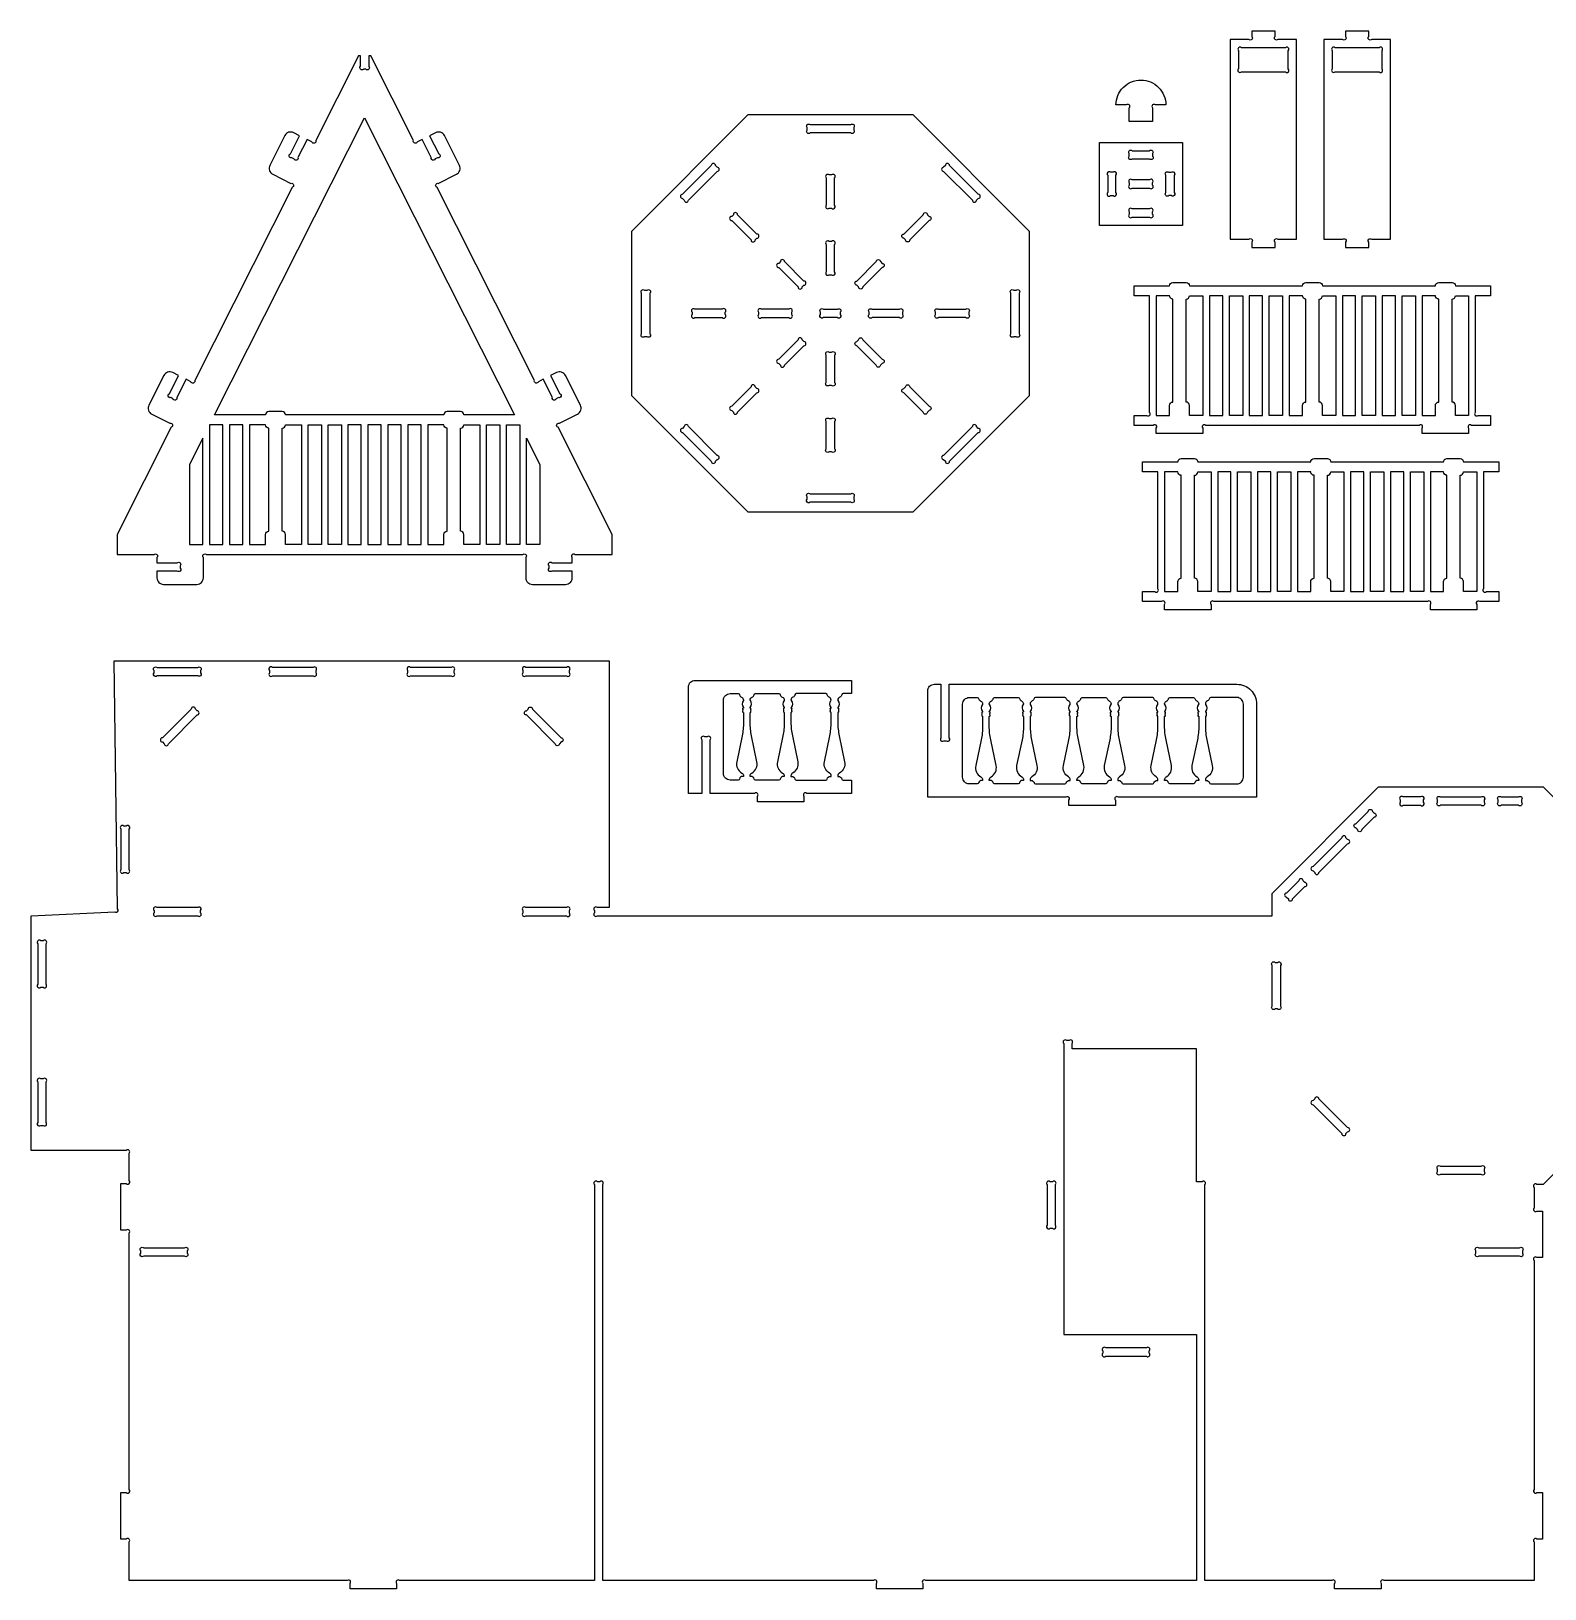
# Model space of a CAD drawing. Extents: x -4074 to 4228, y -3406 to 3854.
# Drawn here: x -4033 to -1847, y 80 to 2329 of the extents above; entities that cross this region are included whole.
import ezdxf

# ---------------------------------------------------------------- set-up
doc = ezdxf.new("R2010")
doc.units = 0
doc.header["$MEASUREMENT"] = 0
doc.layers.get('0').update_dxf_attribs({"linetype": 'CONTINUOUS'})

msp = doc.modelspace()

# ---------------------------------------------------------------- linework, layer by layer
for points in [[(-2270.2, 2329.3), (-2270.2, 2321.5, -1), (-2274.4, 2317.3), (-2301.4, 2317.3), (-2301.4, 2028.8), (-2274.4, 2028.8, -1), (-2270.2, 2024.5), (-2270.2, 2016.8), (-2236.6, 2016.8), (-2236.6, 2024.5, -1), (-2232.3, 2028.8), (-2205.4, 2028.8), (-2205.4, 2317.3), (-2232.3, 2317.3, -1), (-2236.6, 2321.5), (-2236.6, 2329.3)], [(-2134.8, 2329.3), (-2134.8, 2321.5, -1), (-2139, 2317.3), (-2166, 2317.3), (-2166, 2028.8), (-2139, 2028.8, -1), (-2134.8, 2024.5), (-2134.8, 2016.8), (-2101.2, 2016.8), (-2101.2, 2024.5, -1), (-2096.9, 2028.8), (-2070, 2028.8), (-2070, 2317.3), (-2096.9, 2317.3, -1), (-2101.2, 2321.5), (-2101.2, 2329.3)], [(-2258.2, 2305.3), (-2285.1, 2305.3, 1), (-2289.4, 2301.1), (-2289.4, 2274.8, 1), (-2285.1, 2270.5), (-2258.2, 2270.5), (-2248.6, 2270.5), (-2221.6, 2270.5, 1), (-2217.4, 2274.8), (-2217.4, 2301.1, 1), (-2221.6, 2305.3), (-2248.6, 2305.3)], [(-2122.8, 2305.3), (-2149.7, 2305.3, 1), (-2154, 2301.1), (-2154, 2274.8, 1), (-2149.7, 2270.5), (-2122.8, 2270.5), (-2113.2, 2270.5), (-2086.2, 2270.5, 1), (-2082, 2274.8), (-2082, 2301.1, 1), (-2086.2, 2305.3), (-2113.2, 2305.3)], [(-3261.3, 1530.3, 0.414214), (-3251.7, 1539.9), (-3251.7, 1549.5), (-3281, 1549.5, -1), (-3285.3, 1553.7), (-3285.3, 1557.2, -1), (-3281, 1561.5), (-3251.7, 1561.5), (-3251.7, 1569.2, -1), (-3247.4, 1573.5), (-3194.1, 1573.5), (-3194.1, 1602.5), (-3272.3, 1757.3, -1), (-3270.4, 1763), (-3244.2, 1776.3, 0.414214), (-3239.9, 1789.2), (-3261.6, 1832, 0.414214), (-3274.5, 1836.3), (-3283, 1831.9), (-3269.8, 1805.7, -1), (-3271.7, 1800), (-3274.8, 1798.4, -1), (-3280.5, 1800.3), (-3293.7, 1826.5), (-3300.7, 1823, -1), (-3306.4, 1824.9), (-3447.1, 2103.7, -1), (-3445.2, 2109.4), (-3419, 2122.6, 0.414214), (-3414.8, 2135.5), (-3436.4, 2178.4, 0.414214), (-3449.3, 2182.6), (-3457.9, 2178.3), (-3444.6, 2152.1, -1), (-3446.5, 2146.4), (-3449.7, 2144.8, -1), (-3455.4, 2146.7), (-3468.6, 2172.9), (-3475.5, 2169.4, -1), (-3481.2, 2171.3), (-3542.9, 2293.5), (-3545.7, 2293.5), (-3545.7, 2278.5, -1), (-3549.9, 2274.3), (-3553.4, 2274.3, -1), (-3557.7, 2278.5), (-3557.7, 2293.5), (-3560.5, 2293.5), (-3622.2, 2171.3, -1), (-3627.9, 2169.4), (-3634.8, 2172.9), (-3648, 2146.7, -1), (-3653.7, 2144.8), (-3656.9, 2146.4, -1), (-3658.7, 2152.1), (-3645.5, 2178.3), (-3654.1, 2182.6, 0.414214), (-3667, 2178.4), (-3688.6, 2135.5, 0.414214), (-3684.4, 2122.6), (-3658.1, 2109.4, -1), (-3656.3, 2103.7), (-3797, 1824.9, -1), (-3802.7, 1823), (-3809.6, 1826.5), (-3822.9, 1800.3, -1), (-3828.6, 1798.4), (-3831.7, 1800, -1), (-3833.6, 1805.7), (-3820.3, 1831.9), (-3828.9, 1836.3, 0.414214), (-3841.8, 1832), (-3863.4, 1789.2, 0.414214), (-3859.2, 1776.3), (-3833, 1763, -1), (-3831.1, 1757.3), (-3909.3, 1602.5), (-3909.3, 1573.5), (-3855.9, 1573.5, -1), (-3851.7, 1569.2), (-3851.7, 1561.5), (-3822.3, 1561.5, -1), (-3818.1, 1557.2), (-3818.1, 1553.7, -1), (-3822.3, 1549.5), (-3851.7, 1549.5), (-3851.7, 1539.9, 0.414214), (-3842.1, 1530.3), (-3794.1, 1530.3, 0.414214), (-3784.5, 1539.9), (-3784.5, 1569.2, -1), (-3780.2, 1573.5), (-3323.1, 1573.5, -1), (-3318.9, 1569.2), (-3318.9, 1539.9, 0.414214), (-3309.3, 1530.3)], [(-2394.3, 2222.7), (-2409.3, 2222.7, 1), (-2413.5, 2218.5), (-2413.5, 2198.7), (-2447.1, 2198.7), (-2447.1, 2218.5, 1), (-2451.4, 2222.7), (-2466.3, 2222.7, -0.414214), (-2430.3, 2258.7, -0.414214)], [(-3408.5, 1775.1, 0.414214), (-3413.3, 1779.9), (-3432.5, 1779.9, 0.414214), (-3437.3, 1775.1), (-3666.1, 1775.1, 0.414214), (-3670.9, 1779.9), (-3690.1, 1779.9, 0.414214), (-3694.9, 1775.1), (-3768.4, 1775.1), (-3551.7, 2204.3), (-3335, 1775.1)], [(-2908.2, 2194.3), (-2849.5, 2194.3, -1), (-2845.2, 2190), (-2845.2, 2186.5, -1), (-2849.5, 2182.3), (-2908.2, 2182.3, -1), (-2912.4, 2186.5), (-2912.4, 2190, -1)], [(-3050.9, 2135.2), (-3092.4, 2093.7, 1), (-3092.4, 2087.7), (-3089.9, 2085.2, 1), (-3083.9, 2085.2), (-3042.4, 2126.7, 1), (-3042.4, 2132.7), (-3044.8, 2135.2, 1)], [(-2712.8, 2135.2), (-2715.3, 2132.7, 1), (-2715.3, 2126.7), (-2673.8, 2085.2, 1), (-2667.8, 2085.2), (-2665.3, 2087.7, 1), (-2665.3, 2093.7), (-2706.8, 2135.2, 1)], [(-2442.9, 2156.6), (-2417.8, 2156.6, -1), (-2413.5, 2152.4), (-2413.5, 2148.9, -1), (-2417.8, 2144.6), (-2442.9, 2144.6, -1), (-2447.1, 2148.9), (-2447.1, 2152.4, -1)], [(-2884.8, 2117.3), (-2884.8, 2077.8, 1), (-2880.6, 2073.6), (-2877.1, 2073.6, 1), (-2872.8, 2077.8), (-2872.8, 2117.3, 1), (-2877.1, 2121.6), (-2880.6, 2121.6, 1)], [(-2470.6, 2125.4), (-2474.1, 2125.4, 1), (-2478.3, 2121.2), (-2478.3, 2096.1, 1), (-2474.1, 2091.8), (-2470.6, 2091.8, 1), (-2466.3, 2096.1), (-2466.3, 2121.2, 1)], [(-2417.8, 2114.6), (-2442.9, 2114.6, 1), (-2447.1, 2110.4), (-2447.1, 2106.9, 1), (-2442.9, 2102.6), (-2417.8, 2102.6, 1), (-2413.5, 2106.9), (-2413.5, 2110.4, 1)], [(-2382.3, 2121.2), (-2382.3, 2096.1, -1), (-2386.6, 2091.8), (-2390.1, 2091.8, -1), (-2394.3, 2096.1), (-2394.3, 2121.2, -1), (-2390.1, 2125.4), (-2386.6, 2125.4, -1)], [(-2442.9, 2060.6), (-2417.8, 2060.6, 1), (-2413.5, 2064.9), (-2413.5, 2068.4, 1), (-2417.8, 2072.6), (-2442.9, 2072.6, 1), (-2447.1, 2068.4), (-2447.1, 2064.9, 1)], [(-3019, 2064.2), (-3021.4, 2061.8, 1), (-3021.4, 2055.8), (-2993.5, 2027.8, 1), (-2987.5, 2027.8), (-2985, 2030.3, 1), (-2985, 2036.3), (-3012.9, 2064.2, 1)], [(-2738.7, 2064.2), (-2736.3, 2061.8, -1), (-2736.3, 2055.8), (-2764.2, 2027.8, -1), (-2770.2, 2027.8), (-2772.7, 2030.3, -1), (-2772.7, 2036.3), (-2744.7, 2064.2, -1)], [(-2884.8, 2021.3), (-2884.8, 1981.8, 1), (-2880.6, 1977.6), (-2877.1, 1977.6, 1), (-2872.8, 1981.8), (-2872.8, 2021.3, 1), (-2877.1, 2025.6), (-2880.6, 2025.6, 1)], [(-2917.1, 1968.4), (-2945.1, 1996.4, 1), (-2951.1, 1996.4), (-2953.5, 1993.9, 1), (-2953.5, 1987.9), (-2925.6, 1959.9, 1), (-2919.6, 1959.9), (-2917.1, 1962.4, 1)], [(-2806.6, 1996.4), (-2804.1, 1993.9, -1), (-2804.1, 1987.9), (-2832.1, 1959.9, -1), (-2838.1, 1959.9), (-2840.5, 1962.4, -1), (-2840.5, 1968.4), (-2812.6, 1996.4, -1)], [(-2028.4, 1760), (-2336.7, 1760, 1), (-2340.9, 1755.8), (-2340.9, 1748), (-2408.1, 1748), (-2408.1, 1755.8, 1), (-2412.4, 1760), (-2439.9, 1760), (-2439.9, 1774.4), (-2422, 1774.4, 1), (-2417.7, 1778.7), (-2417.7, 1947.2), (-2439.9, 1947.2), (-2439.9, 1961.6), (-2388.9, 1961.6, -0.414214), (-2384.1, 1966.4), (-2364.9, 1966.4, -0.414214), (-2360.1, 1961.6), (-2196.9, 1961.6, -0.414214), (-2192.1, 1966.4), (-2172.9, 1966.4, -0.414214), (-2168.1, 1961.6), (-2004.9, 1961.6, -0.414214), (-2000.1, 1966.4), (-1980.9, 1966.4, -0.414214), (-1976.1, 1961.6), (-1925.2, 1961.6), (-1925.2, 1947.2), (-1947.3, 1947.2), (-1947.3, 1778.7, 1), (-1943.1, 1774.4), (-1925.2, 1774.4), (-1925.2, 1760), (-1952.7, 1760, 1), (-1956.9, 1755.8), (-1956.9, 1748), (-2024.1, 1748), (-2024.1, 1755.8, 1)], [(-3147.2, 1955.2), (-3143.7, 1955.2, -1), (-3139.5, 1951), (-3139.5, 1892.3, -1), (-3143.7, 1888), (-3147.2, 1888, -1), (-3151.5, 1892.3), (-3151.5, 1951, -1)], [(-2606.2, 1951), (-2606.2, 1892.3, -1), (-2610.5, 1888), (-2614, 1888, -1), (-2618.2, 1892.3), (-2618.2, 1951, -1), (-2614, 1955.2), (-2610.5, 1955.2, -1)], [(-2384.1, 1793.6), (-2384.1, 1942.4, -0.414214), (-2388.9, 1947.2), (-2408.1, 1947.2), (-2408.1, 1774.4), (-2388.9, 1774.4), (-2388.9, 1788.8, -0.414214)], [(-2364.9, 1793.6), (-2364.9, 1942.4, 0.414214), (-2360.1, 1947.2), (-2340.9, 1947.2), (-2340.9, 1774.4), (-2360.1, 1774.4), (-2360.1, 1788.8, 0.414214)], [(-2196.9, 1774.4), (-2196.9, 1788.8, -0.414214), (-2192.1, 1793.6), (-2192.1, 1942.4, -0.414214), (-2196.9, 1947.2), (-2216.1, 1947.2), (-2216.1, 1774.4)], [(-2168.1, 1774.4), (-2168.1, 1788.8, 0.414214), (-2172.9, 1793.6), (-2172.9, 1942.4, 0.414214), (-2168.1, 1947.2), (-2148.9, 1947.2), (-2148.9, 1774.4)], [(-2000.1, 1793.6), (-2000.1, 1942.4, -0.414214), (-2004.9, 1947.2), (-2024.1, 1947.2), (-2024.1, 1774.4), (-2004.9, 1774.4), (-2004.9, 1788.8, -0.414214)], [(-1976.1, 1774.4), (-1976.1, 1788.8, 0.414214), (-1980.9, 1793.6), (-1980.9, 1942.4, 0.414214), (-1976.1, 1947.2), (-1956.9, 1947.2), (-1956.9, 1774.4)], [(-3078.7, 1923.4), (-3078.7, 1919.9, 1), (-3074.5, 1915.6), (-3035, 1915.6, 1), (-3030.7, 1919.9), (-3030.7, 1923.4, 1), (-3035, 1927.6), (-3074.5, 1927.6, 1)], [(-2982.7, 1923.4), (-2982.7, 1919.9, 1), (-2978.5, 1915.6), (-2939, 1915.6, 1), (-2934.7, 1919.9), (-2934.7, 1923.4, 1), (-2939, 1927.6), (-2978.5, 1927.6, 1)], [(-2864.6, 1923.4), (-2864.6, 1919.9, -1), (-2868.8, 1915.6), (-2888.8, 1915.6, -1), (-2893.1, 1919.9), (-2893.1, 1923.4, -1), (-2888.8, 1927.6), (-2868.8, 1927.6, -1)], [(-2818.7, 1927.6), (-2779.2, 1927.6, -1), (-2774.9, 1923.4), (-2774.9, 1919.9, -1), (-2779.2, 1915.6), (-2818.7, 1915.6, -1), (-2822.9, 1919.9), (-2822.9, 1923.4, -1)], [(-2722.7, 1927.6), (-2683.2, 1927.6, -1), (-2678.9, 1923.4), (-2678.9, 1919.9, -1), (-2683.2, 1915.6), (-2722.7, 1915.6, -1), (-2726.9, 1919.9), (-2726.9, 1923.4, -1)], [(-2925.6, 1883.4), (-2953.5, 1855.4, 1), (-2953.5, 1849.4), (-2951.1, 1846.9, 1), (-2945.1, 1846.9), (-2917.1, 1874.9, 1), (-2917.1, 1880.9), (-2919.6, 1883.4, 1)], [(-2832.1, 1883.4), (-2804.1, 1855.4, -1), (-2804.1, 1849.4), (-2806.6, 1846.9, -1), (-2812.6, 1846.9), (-2840.5, 1874.9, -1), (-2840.5, 1880.9), (-2838.1, 1883.4, -1)], [(-2872.8, 1861.5), (-2872.8, 1822, -1), (-2877.1, 1817.7), (-2880.6, 1817.7, -1), (-2884.8, 1822), (-2884.8, 1861.5, -1), (-2880.6, 1865.7), (-2877.1, 1865.7, -1)], [(-2993.5, 1815.5), (-3021.4, 1787.5, 1), (-3021.4, 1781.5), (-3019, 1779.1, 1), (-3012.9, 1779.1), (-2985, 1807, 1), (-2985, 1813), (-2987.5, 1815.5, 1)], [(-2764.2, 1815.5), (-2736.3, 1787.5, -1), (-2736.3, 1781.5), (-2738.7, 1779.1, -1), (-2744.7, 1779.1), (-2772.7, 1807, -1), (-2772.7, 1813), (-2770.2, 1815.5, -1)], [(-3718.1, 1587.9), (-3694.9, 1587.9), (-3694.9, 1602.3, -0.414214), (-3690.1, 1607.1), (-3690.1, 1755.9, -0.414214), (-3694.9, 1760.7), (-3718.1, 1760.7)], [(-3642.9, 1587.9), (-3666.1, 1587.9), (-3666.1, 1602.3, 0.414214), (-3670.9, 1607.1), (-3670.9, 1755.9, 0.414214), (-3666.1, 1760.7), (-3642.9, 1760.7)], [(-3460.5, 1587.9), (-3437.3, 1587.9), (-3437.3, 1602.3, -0.414214), (-3432.5, 1607.1), (-3432.5, 1755.9, -0.414214), (-3437.3, 1760.7), (-3460.5, 1760.7)], [(-3385.2, 1587.9), (-3408.5, 1587.9), (-3408.5, 1602.3, 0.414214), (-3413.3, 1607.1), (-3413.3, 1755.9, 0.414214), (-3408.5, 1760.7), (-3385.2, 1760.7)], [(-3092.4, 1749.6), (-3050.9, 1708.1, 1), (-3044.8, 1708.1), (-3042.4, 1710.6, 1), (-3042.4, 1716.6), (-3083.9, 1758.1, 1), (-3089.9, 1758.1), (-3092.4, 1755.6, 1)], [(-2872.8, 1765.5), (-2872.8, 1726, -1), (-2877.1, 1721.7), (-2880.6, 1721.7, -1), (-2884.8, 1726), (-2884.8, 1765.5, -1), (-2880.6, 1769.7), (-2877.1, 1769.7, -1)], [(-2673.8, 1758.1), (-2715.3, 1716.6, 1), (-2715.3, 1710.6), (-2712.8, 1708.1, 1), (-2706.8, 1708.1), (-2665.3, 1749.6, 1), (-2665.3, 1755.6), (-2667.8, 1758.1, 1)], [(-2016.5, 1505.5), (-2324.8, 1505.5, 1), (-2329, 1501.2), (-2329, 1493.5), (-2396.2, 1493.5), (-2396.2, 1501.2, 1), (-2400.5, 1505.5), (-2428, 1505.5), (-2428, 1519.9), (-2410.1, 1519.9, 1), (-2405.8, 1524.1), (-2405.8, 1692.7), (-2428, 1692.7), (-2428, 1707.1), (-2377, 1707.1, -0.414214), (-2372.2, 1711.9), (-2353, 1711.9, -0.414214), (-2348.2, 1707.1), (-2185, 1707.1, -0.414214), (-2180.2, 1711.9), (-2161, 1711.9, -0.414214), (-2156.2, 1707.1), (-1993, 1707.1, -0.414214), (-1988.2, 1711.9), (-1969, 1711.9, -0.414214), (-1964.2, 1707.1), (-1913.3, 1707.1), (-1913.3, 1692.7), (-1935.4, 1692.7), (-1935.4, 1524.1, 1), (-1931.2, 1519.9), (-1913.3, 1519.9), (-1913.3, 1505.5), (-1940.8, 1505.5, 1), (-1945, 1501.2), (-1945, 1493.5), (-2012.2, 1493.5), (-2012.2, 1501.2, 1)], [(-2372.2, 1539.1), (-2372.2, 1687.9, -0.414214), (-2377, 1692.7), (-2396.2, 1692.7), (-2396.2, 1519.9), (-2377, 1519.9), (-2377, 1534.3, -0.414214)], [(-2353, 1539.1), (-2353, 1687.9, 0.414214), (-2348.2, 1692.7), (-2329, 1692.7), (-2329, 1519.9), (-2348.2, 1519.9), (-2348.2, 1534.3, 0.414214)], [(-2185, 1519.9), (-2185, 1534.3, -0.414214), (-2180.2, 1539.1), (-2180.2, 1687.9, -0.414214), (-2185, 1692.7), (-2204.2, 1692.7), (-2204.2, 1519.9)], [(-2156.2, 1519.9), (-2156.2, 1534.3, 0.414214), (-2161, 1539.1), (-2161, 1687.9, 0.414214), (-2156.2, 1692.7), (-2137, 1692.7), (-2137, 1519.9)], [(-1988.2, 1539.1), (-1988.2, 1687.9, -0.414214), (-1993, 1692.7), (-2012.2, 1692.7), (-2012.2, 1519.9), (-1993, 1519.9), (-1993, 1534.3, -0.414214)], [(-1964.2, 1519.9), (-1964.2, 1534.3, 0.414214), (-1969, 1539.1), (-1969, 1687.9, 0.414214), (-1964.2, 1692.7), (-1945, 1692.7), (-1945, 1519.9)], [(-2912.4, 1653.3), (-2912.4, 1656.8, -1), (-2908.2, 1661), (-2849.5, 1661, -1), (-2845.2, 1656.8), (-2845.2, 1653.3, -1), (-2849.5, 1649), (-2908.2, 1649, -1)], [(-3792.8, 1398.3), (-3851.5, 1398.3, -1), (-3855.8, 1402.5), (-3855.8, 1406, -1), (-3851.5, 1410.3), (-3792.8, 1410.3, -1), (-3788.6, 1406), (-3788.6, 1402.5, -1)], [(-3684.9, 1398.3), (-3626.2, 1398.3, 1), (-3621.9, 1402.5), (-3621.9, 1406, 1), (-3626.2, 1410.3), (-3684.9, 1410.3, 1), (-3689.1, 1406), (-3689.1, 1402.5, 1)], [(-3485.4, 1398.3), (-3426.7, 1398.3, 1), (-3422.4, 1402.5), (-3422.4, 1406, 1), (-3426.7, 1410.3), (-3485.4, 1410.3, 1), (-3489.6, 1406), (-3489.6, 1402.5, 1)], [(-3318.7, 1398.3), (-3260, 1398.3, 1), (-3255.8, 1402.5), (-3255.8, 1406, 1), (-3260, 1410.3), (-3318.7, 1410.3, 1), (-3323, 1406), (-3323, 1402.5, 1)], [(-2848.6, 1228.5), (-2912.8, 1228.5, 1), (-2917, 1224.2), (-2917, 1216.5), (-2984.2, 1216.5), (-2984.2, 1224.2, 1), (-2988.5, 1228.5), (-3052.6, 1228.5), (-3052.6, 1305.8, 1), (-3056.9, 1310.1), (-3060.4, 1310.1, 1), (-3064.6, 1305.8), (-3064.6, 1228.5), (-3083.8, 1228.5), (-3083.8, 1382.1, -0.414214), (-3074.2, 1391.7), (-3064.6, 1391.7), (-3052.6, 1391.7), (-2848.6, 1391.7), (-2848.6, 1372.5), (-2860.5, 1372.5, 0.352171), (-2862.4, 1370.9, -0.244569), (-2865.2, 1367.5, 0.294683), (-2868.2, 1363.3, 0.187098), (-2867.9, 1362.6, -0.375636), (-2868, 1352.4, 0.584261), (-2867.7, 1351.6, -0.594353), (-2867.2, 1349.9, 0.39765), (-2867.2, 1349.2, -0.39765), (-2867.2, 1347.8, 0.39765), (-2867.2, 1347.1, -0.600564), (-2867.8, 1345.4, 0.366837), (-2868.2, 1344.9), (-2868.2, 1331.1, 0.051698), (-2866.1, 1311.4), (-2858.3, 1274.1, -0.328849), (-2865.7, 1257.9, 0.272519), (-2868.2, 1253.7), (-2868.2, 1252.9), (-2867.1, 1252.9, -0.352171), (-2862.4, 1249.2, 0.352171), (-2860.5, 1247.7), (-2848.6, 1247.7)], [(-3006.9, 1257.9, -0.272519), (-3004.4, 1253.7), (-3004.4, 1252.9), (-3005.5, 1252.9, 0.352171), (-3010.2, 1249.2, -0.352171), (-3012, 1247.7), (-3023.8, 1247.7, -0.414214), (-3033.4, 1257.3), (-3033.4, 1362.9, -0.414214), (-3023.8, 1372.5), (-3012, 1372.5, -0.352171), (-3010.2, 1370.9, 0.244569), (-3007.3, 1367.5, -0.294683), (-3004.4, 1363.3, -0.187098), (-3004.6, 1362.6, 0.375636), (-3004.5, 1352.4, -0.584261), (-3004.8, 1351.6, 0.594353), (-3005.4, 1349.9, -0.39765), (-3005.4, 1349.2, 0.39765), (-3005.4, 1347.8, -0.39765), (-3005.4, 1347.1, 0.600564), (-3004.8, 1345.4, -0.366837), (-3004.4, 1344.9), (-3004.4, 1331.1, -0.051698), (-3006.4, 1311.4), (-3014.2, 1274.1, 0.328849)], [(-2970.1, 1372.5), (-2953.1, 1372.5, -0.352171), (-2951.2, 1370.9, 0.244569), (-2948.4, 1367.5, -0.294683), (-2945.4, 1363.3, -0.187098), (-2945.7, 1362.6, 0.375636), (-2945.6, 1352.4, -0.584261), (-2945.8, 1351.6, 0.594353), (-2946.4, 1349.9, -0.39765), (-2946.4, 1349.2, 0.39765), (-2946.4, 1347.8, -0.39765), (-2946.4, 1347.1, 0.600564), (-2945.8, 1345.4, -0.366837), (-2945.4, 1344.9), (-2945.4, 1331.1, -0.051698), (-2947.5, 1311.4), (-2955.3, 1274.1, 0.328849), (-2947.9, 1257.9, -0.272519), (-2945.4, 1253.7), (-2945.4, 1252.9), (-2946.5, 1252.9, 0.352171), (-2951.2, 1249.2, -0.352171), (-2953.1, 1247.7), (-2970.1, 1247.7), (-2987.1, 1247.7, -0.352171), (-2989, 1249.2, 0.352171), (-2993.7, 1252.9), (-2994.8, 1252.9), (-2994.8, 1253.7, -0.272519), (-2992.3, 1257.9, 0.328849), (-2984.9, 1274.1), (-2992.7, 1311.4, -0.051698), (-2994.8, 1331.1), (-2994.8, 1344.9, -0.366837), (-2994.4, 1345.4, 0.600564), (-2993.8, 1347.1, -0.39765), (-2993.8, 1347.8, 0.39765), (-2993.8, 1349.2, -0.39765), (-2993.8, 1349.9, 0.594353), (-2994.4, 1351.6, -0.584261), (-2994.6, 1352.4, 0.375636), (-2994.5, 1362.6, -0.187098), (-2994.8, 1363.3, -0.294683), (-2991.8, 1367.5, 0.244569), (-2989, 1370.9, -0.352171), (-2987.1, 1372.5)], [(-2906.8, 1247.7), (-2885.4, 1247.7, 0.352171), (-2883.6, 1249.2, -0.352171), (-2878.9, 1252.9), (-2877.8, 1252.9), (-2877.8, 1253.7, 0.272519), (-2880.2, 1257.9, -0.328849), (-2887.6, 1274.1), (-2879.8, 1311.4, 0.051698), (-2877.8, 1331.1), (-2877.8, 1344.9, 0.366837), (-2878.2, 1345.4, -0.600564), (-2878.8, 1347.1, 0.39765), (-2878.8, 1347.8, -0.39765), (-2878.8, 1349.2, 0.39765), (-2878.8, 1349.9, -0.594353), (-2878.2, 1351.6, 0.584261), (-2877.9, 1352.4, -0.375636), (-2878, 1362.6, 0.187098), (-2877.8, 1363.3, 0.294683), (-2880.7, 1367.5, -0.244569), (-2883.6, 1370.9, 0.352171), (-2885.4, 1372.5), (-2906.8, 1372.5), (-2928.2, 1372.5, 0.352171), (-2930, 1370.9, -0.244569), (-2932.9, 1367.5, 0.294683), (-2935.8, 1363.3, 0.187098), (-2935.6, 1362.6, -0.375636), (-2935.7, 1352.4, 0.584261), (-2935.4, 1351.6, -0.594353), (-2934.8, 1349.9, 0.39765), (-2934.8, 1349.2, -0.39765), (-2934.8, 1347.8, 0.39765), (-2934.8, 1347.1, -0.600564), (-2935.4, 1345.4, 0.366837), (-2935.8, 1344.9), (-2935.8, 1331.1, 0.051698), (-2933.8, 1311.4), (-2926, 1274.1, -0.328849), (-2933.4, 1257.9, 0.272519), (-2935.8, 1253.7), (-2935.8, 1252.9), (-2934.7, 1252.9, -0.352171), (-2930, 1249.2, 0.352171), (-2928.2, 1247.7)], [(-2728.7, 1386.1), (-2719.1, 1386.1), (-2719.1, 1308.7, 1), (-2714.9, 1304.5), (-2711.4, 1304.5, 1), (-2707.1, 1308.7), (-2707.1, 1386.1), (-2291.9, 1386.1, -0.414214), (-2263.1, 1357.3), (-2263.1, 1222.9), (-2462.9, 1222.9, 1), (-2467.1, 1218.6), (-2467.1, 1210.9), (-2534.3, 1210.9), (-2534.3, 1218.6, 1), (-2538.6, 1222.9), (-2738.3, 1222.9), (-2738.3, 1376.5, -0.414214)], [(-3802.2, 1350.2), (-3843.7, 1308.7, 1), (-3843.7, 1302.7), (-3841.2, 1300.2, 1), (-3835.2, 1300.2), (-3793.7, 1341.7, 1), (-3793.7, 1347.7), (-3796.2, 1350.2, 1)], [(-3309.4, 1350.2), (-3267.9, 1308.7, -1), (-3267.9, 1302.7), (-3270.3, 1300.2, -1), (-3276.3, 1300.2), (-3317.9, 1341.7, -1), (-3317.9, 1347.7), (-3315.4, 1350.2, -1)], [(-2661.4, 1252.3, -0.272519), (-2658.9, 1248.1), (-2658.9, 1247.3), (-2660, 1247.3, 0.352171), (-2664.7, 1243.6, -0.352171), (-2666.6, 1242.1), (-2678.3, 1242.1, -0.414214), (-2687.9, 1251.7), (-2687.9, 1357.3, -0.414214), (-2678.3, 1366.9), (-2666.6, 1366.9, -0.352171), (-2664.7, 1365.4, 0.244569), (-2661.9, 1362, -0.294683), (-2658.9, 1357.7, -0.187098), (-2659.1, 1357, 0.375636), (-2659.1, 1346.8, -0.584261), (-2659.3, 1346, 0.594353), (-2659.9, 1344.3, -0.39765), (-2659.9, 1343.6, 0.39765), (-2659.9, 1342.2, -0.39765), (-2659.9, 1341.5, 0.600564), (-2659.3, 1339.8, -0.366837), (-2658.9, 1339.3), (-2658.9, 1325.6, -0.051698), (-2660.9, 1305.9), (-2668.8, 1268.5, 0.328849)], [(-2624.6, 1366.9), (-2607.6, 1366.9, -0.352171), (-2605.7, 1365.4, 0.244569), (-2602.9, 1362, -0.294683), (-2599.9, 1357.7, -0.187098), (-2600.2, 1357, 0.375636), (-2600.1, 1346.8, -0.584261), (-2600.4, 1346, 0.594353), (-2600.9, 1344.3, -0.39765), (-2600.9, 1343.6, 0.39765), (-2600.9, 1342.2, -0.39765), (-2600.9, 1341.5, 0.600564), (-2600.3, 1339.8, -0.366837), (-2599.9, 1339.3), (-2599.9, 1325.6, -0.051698), (-2602, 1305.9), (-2609.8, 1268.5, 0.328849), (-2602.4, 1252.3, -0.272519), (-2599.9, 1248.1), (-2599.9, 1247.3), (-2601.1, 1247.3, 0.352171), (-2605.7, 1243.6, -0.352171), (-2607.6, 1242.1), (-2624.6, 1242.1), (-2641.6, 1242.1, -0.352171), (-2643.5, 1243.6, 0.352171), (-2648.2, 1247.3), (-2649.3, 1247.3), (-2649.3, 1248.1, -0.272519), (-2646.8, 1252.3, 0.328849), (-2639.4, 1268.5), (-2647.3, 1305.9, -0.051698), (-2649.3, 1325.6), (-2649.3, 1339.3, -0.366837), (-2648.9, 1339.8, 0.600564), (-2648.3, 1341.5, -0.39765), (-2648.3, 1342.2, 0.39765), (-2648.3, 1343.6, -0.39765), (-2648.3, 1344.3, 0.594353), (-2648.9, 1346, -0.584261), (-2649.2, 1346.8, 0.375636), (-2649.1, 1357, -0.187098), (-2649.3, 1357.7, -0.294683), (-2646.3, 1362, 0.244569), (-2643.5, 1365.4, -0.352171), (-2641.6, 1366.9)], [(-2561.3, 1242.1), (-2540, 1242.1, 0.352171), (-2538.1, 1243.6, -0.352171), (-2533.4, 1247.3), (-2532.3, 1247.3), (-2532.3, 1248.1, 0.272519), (-2534.8, 1252.3, -0.328849), (-2542.2, 1268.5), (-2534.3, 1305.9, 0.051698), (-2532.3, 1325.6), (-2532.3, 1339.3, 0.366837), (-2532.7, 1339.8, -0.600564), (-2533.3, 1341.5, 0.39765), (-2533.3, 1342.2, -0.39765), (-2533.3, 1343.6, 0.39765), (-2533.3, 1344.3, -0.594353), (-2532.7, 1346, 0.584261), (-2532.4, 1346.8, -0.375636), (-2532.5, 1357, 0.187098), (-2532.3, 1357.7, 0.294683), (-2535.2, 1362, -0.244569), (-2538.1, 1365.4, 0.352171), (-2540, 1366.9), (-2561.3, 1366.9), (-2582.7, 1366.9, 0.352171), (-2584.6, 1365.4, -0.244569), (-2587.4, 1362, 0.294683), (-2590.3, 1357.7, 0.187098), (-2590.1, 1357, -0.375636), (-2590.2, 1346.8, 0.584261), (-2589.9, 1346, -0.594353), (-2589.4, 1344.3, 0.39765), (-2589.4, 1343.6, -0.39765), (-2589.4, 1342.2, 0.39765), (-2589.4, 1341.5, -0.600564), (-2589.9, 1339.8, 0.366837), (-2590.3, 1339.3), (-2590.3, 1325.6, 0.051698), (-2588.3, 1305.9), (-2580.5, 1268.5, -0.328849), (-2587.9, 1252.3, 0.272519), (-2590.3, 1248.1), (-2590.3, 1247.3), (-2589.2, 1247.3, -0.352171), (-2584.6, 1243.6, 0.352171), (-2582.7, 1242.1)], [(-2498, 1366.9), (-2481, 1366.9, -0.352171), (-2479.1, 1365.4, 0.244569), (-2476.3, 1362, -0.294683), (-2473.3, 1357.7, -0.187098), (-2473.6, 1357, 0.375636), (-2473.5, 1346.8, -0.584261), (-2473.7, 1346, 0.594353), (-2474.3, 1344.3, -0.39765), (-2474.3, 1343.6, 0.39765), (-2474.3, 1342.2, -0.39765), (-2474.3, 1341.5, 0.600564), (-2473.7, 1339.8, -0.366837), (-2473.3, 1339.3), (-2473.3, 1325.6, -0.051698), (-2475.4, 1305.9), (-2483.2, 1268.5, 0.328849), (-2475.8, 1252.3, -0.272519), (-2473.3, 1248.1), (-2473.3, 1247.3), (-2474.4, 1247.3, 0.352171), (-2479.1, 1243.6, -0.352171), (-2481, 1242.1), (-2498, 1242.1), (-2515, 1242.1, -0.352171), (-2516.9, 1243.6, 0.352171), (-2521.6, 1247.3), (-2522.7, 1247.3), (-2522.7, 1248.1, -0.272519), (-2520.2, 1252.3, 0.328849), (-2512.8, 1268.5), (-2520.6, 1305.9, -0.051698), (-2522.7, 1325.6), (-2522.7, 1339.3, -0.366837), (-2522.3, 1339.8, 0.600564), (-2521.7, 1341.5, -0.39765), (-2521.7, 1342.2, 0.39765), (-2521.7, 1343.6, -0.39765), (-2521.7, 1344.3, 0.594353), (-2522.3, 1346, -0.584261), (-2522.5, 1346.8, 0.375636), (-2522.4, 1357, -0.187098), (-2522.7, 1357.7, -0.294683), (-2519.7, 1362, 0.244569), (-2516.9, 1365.4, -0.352171), (-2515, 1366.9)], [(-2434.7, 1242.1), (-2413.3, 1242.1, 0.352171), (-2411.5, 1243.6, -0.352171), (-2406.8, 1247.3), (-2405.7, 1247.3), (-2405.7, 1248.1, 0.272519), (-2408.1, 1252.3, -0.328849), (-2415.5, 1268.5), (-2407.7, 1305.9, 0.051698), (-2405.7, 1325.6), (-2405.7, 1339.3, 0.366837), (-2406.1, 1339.8, -0.600564), (-2406.7, 1341.5, 0.39765), (-2406.7, 1342.2, -0.39765), (-2406.7, 1343.6, 0.39765), (-2406.7, 1344.3, -0.594353), (-2406.1, 1346, 0.584261), (-2405.8, 1346.8, -0.375636), (-2405.9, 1357, 0.187098), (-2405.7, 1357.7, 0.294683), (-2408.6, 1362, -0.244569), (-2411.5, 1365.4, 0.352171), (-2413.3, 1366.9), (-2434.7, 1366.9), (-2456.1, 1366.9, 0.352171), (-2457.9, 1365.4, -0.244569), (-2460.8, 1362, 0.294683), (-2463.7, 1357.7, 0.187098), (-2463.5, 1357, -0.375636), (-2463.6, 1346.8, 0.584261), (-2463.3, 1346, -0.594353), (-2462.7, 1344.3, 0.39765), (-2462.7, 1343.6, -0.39765), (-2462.7, 1342.2, 0.39765), (-2462.7, 1341.5, -0.600564), (-2463.3, 1339.8, 0.366837), (-2463.7, 1339.3), (-2463.7, 1325.6, 0.051698), (-2461.7, 1305.9), (-2453.9, 1268.5, -0.328849), (-2461.3, 1252.3, 0.272519), (-2463.7, 1248.1), (-2463.7, 1247.3), (-2462.6, 1247.3, -0.352171), (-2457.9, 1243.6, 0.352171), (-2456.1, 1242.1)], [(-2371.4, 1366.9), (-2354.4, 1366.9, -0.352171), (-2352.5, 1365.4, 0.244569), (-2349.7, 1362, -0.294683), (-2346.7, 1357.7, -0.187098), (-2346.9, 1357, 0.375636), (-2346.9, 1346.8, -0.584261), (-2347.1, 1346, 0.594353), (-2347.7, 1344.3, -0.39765), (-2347.7, 1343.6, 0.39765), (-2347.7, 1342.2, -0.39765), (-2347.7, 1341.5, 0.600564), (-2347.1, 1339.8, -0.366837), (-2346.7, 1339.3), (-2346.7, 1325.6, -0.051698), (-2348.8, 1305.9), (-2356.6, 1268.5, 0.328849), (-2349.2, 1252.3, -0.272519), (-2346.7, 1248.1), (-2346.7, 1247.3), (-2347.8, 1247.3, 0.352171), (-2352.5, 1243.6, -0.352171), (-2354.4, 1242.1), (-2371.4, 1242.1), (-2388.4, 1242.1, -0.352171), (-2390.3, 1243.6, 0.352171), (-2395, 1247.3), (-2396.1, 1247.3), (-2396.1, 1248.1, -0.272519), (-2393.6, 1252.3, 0.328849), (-2386.2, 1268.5), (-2394, 1305.9, -0.051698), (-2396.1, 1325.6), (-2396.1, 1339.3, -0.366837), (-2395.7, 1339.8, 0.600564), (-2395.1, 1341.5, -0.39765), (-2395.1, 1342.2, 0.39765), (-2395.1, 1343.6, -0.39765), (-2395.1, 1344.3, 0.594353), (-2395.6, 1346, -0.584261), (-2395.9, 1346.8, 0.375636), (-2395.8, 1357, -0.187098), (-2396.1, 1357.7, -0.294683), (-2393.1, 1362, 0.244569), (-2390.3, 1365.4, -0.352171), (-2388.4, 1366.9)], [(-2282.3, 1251.7), (-2282.3, 1357.3, 0.414214), (-2291.9, 1366.9), (-2329.4, 1366.9, 0.352171), (-2331.3, 1365.4, -0.244569), (-2334.2, 1362, 0.294683), (-2337.1, 1357.7, 0.187098), (-2336.9, 1357, -0.375636), (-2337, 1346.8, 0.584261), (-2336.7, 1346, -0.594353), (-2336.1, 1344.3, 0.39765), (-2336.1, 1343.6, -0.39765), (-2336.1, 1342.2, 0.39765), (-2336.1, 1341.5, -0.600564), (-2336.7, 1339.8, 0.366837), (-2337.1, 1339.3), (-2337.1, 1325.6, 0.051698), (-2335.1, 1305.9), (-2327.2, 1268.5, -0.328849), (-2334.6, 1252.3, 0.272519), (-2337.1, 1248.1), (-2337.1, 1247.3), (-2336, 1247.3, -0.352171), (-2331.3, 1243.6, 0.352171), (-2329.4, 1242.1), (-2291.9, 1242.1, 0.414214)], [(-2051.5, 1211.3), (-2026.4, 1211.3, 1), (-2022.1, 1215.6), (-2022.1, 1219.1, 1), (-2026.4, 1223.3), (-2051.5, 1223.3, 1), (-2055.7, 1219.1), (-2055.7, 1215.6, 1)], [(-1997.5, 1223.3), (-1938.8, 1223.3, -1), (-1934.5, 1219.1), (-1934.5, 1215.6, -1), (-1938.8, 1211.3), (-1997.5, 1211.3, -1), (-2001.7, 1215.6), (-2001.7, 1219.1, -1)], [(-1909.9, 1223.3), (-1884.8, 1223.3, -1), (-1880.6, 1219.1), (-1880.6, 1215.6, -1), (-1884.8, 1211.3), (-1909.9, 1211.3, -1), (-1914.2, 1215.6), (-1914.2, 1219.1, -1)], [(-2119.7, 1184.7), (-2102, 1202.4, -1), (-2096, 1202.4), (-2093.5, 1199.9, -1), (-2093.5, 1193.9), (-2111.2, 1176.2, -1), (-2117.3, 1176.2), (-2119.7, 1178.7, -1)], [(-3903.8, 1177), (-3903.8, 1118.3, 1), (-3899.5, 1114), (-3896, 1114, 1), (-3891.8, 1118.3), (-3891.8, 1177, 1), (-3896, 1181.2), (-3899.5, 1181.2, 1)], [(-2181.7, 1116.7), (-2179.2, 1114.3, 1), (-2173.2, 1114.3), (-2131.7, 1155.8, 1), (-2131.7, 1161.8), (-2134.1, 1164.3, 1), (-2140.1, 1164.3), (-2181.7, 1122.7, 1)], [(-2211.3, 1076.1), (-2193.6, 1093.8, 1), (-2193.6, 1099.9), (-2196.1, 1102.3, 1), (-2202.1, 1102.3), (-2219.8, 1084.6, 1), (-2219.8, 1078.6), (-2217.3, 1076.1, 1)], [(-3851.5, 1051.6), (-3792.8, 1051.6, 1), (-3788.6, 1055.9), (-3788.6, 1059.4, 1), (-3792.8, 1063.6), (-3851.5, 1063.6, 1), (-3855.8, 1059.4), (-3855.8, 1055.9, 1)], [(-3260, 1063.6), (-3318.7, 1063.6, 1), (-3323, 1059.4), (-3323, 1055.9, 1), (-3318.7, 1051.6), (-3260, 1051.6, 1), (-3255.8, 1055.9), (-3255.8, 1059.4, 1)], [(-4023.8, 1011.4), (-4023.8, 952.7, 1), (-4019.5, 948.4), (-4016, 948.4, 1), (-4011.8, 952.7), (-4011.8, 1011.4, 1), (-4016, 1015.6), (-4019.5, 1015.6, 1)], [(-2236.5, 984.3), (-2233, 984.3, -1), (-2228.7, 980.1), (-2228.7, 921.4, -1), (-2233, 917.1), (-2236.5, 917.1, -1), (-2240.7, 921.4), (-2240.7, 980.1, -1)], [(-4023.8, 811.9), (-4023.8, 753.2, 1), (-4019.5, 748.9), (-4016, 748.9, 1), (-4011.8, 753.2), (-4011.8, 811.9, 1), (-4016, 816.1), (-4019.5, 816.1, 1)], [(-2131.7, 745.7), (-2173.2, 787.2, 1), (-2179.2, 787.2), (-2181.7, 784.7, 1), (-2181.7, 778.7), (-2140.1, 737.2, 1), (-2134.1, 737.2), (-2131.7, 739.7, 1)], [(-1938.8, 678.1), (-1997.5, 678.1, -1), (-2001.7, 682.4), (-2001.7, 685.9, -1), (-1997.5, 690.1), (-1938.8, 690.1, -1), (-1934.5, 685.9), (-1934.5, 682.4, -1)], [(-2565.8, 663.4), (-2565.8, 604.7, 1), (-2561.5, 600.4), (-2558, 600.4, 1), (-2553.8, 604.7), (-2553.8, 663.4, 1), (-2558, 667.6), (-2561.5, 667.6, 1)], [(-3870.7, 572.2), (-3812, 572.2, -1), (-3807.8, 567.9), (-3807.8, 564.4, -1), (-3812, 560.2), (-3870.7, 560.2, -1), (-3875, 564.4), (-3875, 567.9, -1)], [(-1883.5, 560.2), (-1942.2, 560.2, -1), (-1946.4, 564.4), (-1946.4, 567.9, -1), (-1942.2, 572.2), (-1883.5, 572.2, -1), (-1879.2, 567.9), (-1879.2, 564.4, -1)], [(-2481.1, 415.6), (-2422.4, 415.6, 1), (-2418.2, 419.9), (-2418.2, 423.4, 1), (-2422.4, 427.6), (-2481.1, 427.6, 1), (-2485.4, 423.4), (-2485.4, 419.9, 1)]]:
    msp.add_lwpolyline(points, format="xyb", close=True)
for points in [[(-2760, 1634.6), (-2997.7, 1634.6), (-3165.9, 1802.8), (-3165.9, 2040.5), (-2997.7, 2208.7), (-2760, 2208.7), (-2591.8, 2040.5), (-2591.8, 1802.8)], [(-2447.1, 2168.6), (-2370.3, 2168.6), (-2370.3, 2048.6), (-2490.3, 2048.6), (-2490.3, 2168.6)], [(-2312.1, 1774.4), (-2312.1, 1947.2), (-2331.3, 1947.2), (-2331.3, 1774.4)], [(-2283.3, 1947.2), (-2283.3, 1774.4), (-2302.5, 1774.4), (-2302.5, 1947.2)], [(-2254.5, 1774.4), (-2254.5, 1947.2), (-2273.7, 1947.2), (-2273.7, 1774.4)], [(-2225.7, 1947.2), (-2225.7, 1774.4), (-2244.9, 1774.4), (-2244.9, 1947.2)], [(-2139.3, 1947.2), (-2139.3, 1774.4), (-2120.1, 1774.4), (-2120.1, 1947.2)], [(-2110.5, 1774.4), (-2110.5, 1947.2), (-2091.3, 1947.2), (-2091.3, 1774.4)], [(-2081.7, 1947.2), (-2081.7, 1774.4), (-2062.5, 1774.4), (-2062.5, 1947.2)], [(-2052.9, 1774.4), (-2052.9, 1947.2), (-2033.7, 1947.2), (-2033.7, 1774.4)], [(-3756.5, 1760.7), (-3775.7, 1760.7), (-3775.7, 1587.9), (-3756.5, 1587.9)], [(-3727.7, 1760.7), (-3746.9, 1760.7), (-3746.9, 1587.9), (-3727.7, 1587.9)], [(-3633.3, 1587.9), (-3633.3, 1760.7), (-3614.1, 1760.7), (-3614.1, 1587.9)], [(-3604.5, 1760.7), (-3585.3, 1760.7), (-3585.3, 1587.9), (-3604.5, 1587.9)], [(-3556.5, 1587.9), (-3556.5, 1760.7), (-3575.7, 1760.7), (-3575.7, 1587.9)], [(-3546.9, 1760.7), (-3546.9, 1587.9), (-3527.7, 1587.9), (-3527.7, 1760.7)], [(-3498.9, 1760.7), (-3518.1, 1760.7), (-3518.1, 1587.9), (-3498.9, 1587.9)], [(-3470.1, 1760.7), (-3489.3, 1760.7), (-3489.3, 1587.9), (-3470.1, 1587.9)], [(-3375.6, 1760.7), (-3356.4, 1760.7), (-3356.4, 1587.9), (-3375.6, 1587.9)], [(-3346.8, 1760.7), (-3327.6, 1760.7), (-3327.6, 1587.9), (-3346.8, 1587.9)], [(-3804.5, 1703.5), (-3804.5, 1587.9), (-3785.3, 1587.9), (-3785.3, 1741.5)], [(-3298.8, 1703.5), (-3298.8, 1587.9), (-3318, 1587.9), (-3318, 1741.5)], [(-2300.2, 1519.9), (-2300.2, 1692.7), (-2319.4, 1692.7), (-2319.4, 1519.9)], [(-2271.4, 1692.7), (-2271.4, 1519.9), (-2290.6, 1519.9), (-2290.6, 1692.7)], [(-2242.6, 1519.9), (-2242.6, 1692.7), (-2261.8, 1692.7), (-2261.8, 1519.9)], [(-2213.8, 1692.7), (-2213.8, 1519.9), (-2233, 1519.9), (-2233, 1692.7)], [(-2127.4, 1692.7), (-2127.4, 1519.9), (-2108.2, 1519.9), (-2108.2, 1692.7)], [(-2098.6, 1519.9), (-2098.6, 1692.7), (-2079.4, 1692.7), (-2079.4, 1519.9)], [(-2069.8, 1692.7), (-2069.8, 1519.9), (-2050.6, 1519.9), (-2050.6, 1692.7)], [(-2041, 1519.9), (-2041, 1692.7), (-2021.8, 1692.7), (-2021.8, 1519.9)]]:
    msp.add_lwpolyline(points, close=True)
msp.add_lwpolyline([(-1681.1, 831.8), (-1849.2, 663.7), (-1858.2, 663.7, 1), (-1862.4, 659.5), (-1862.4, 629.6, 1), (-1858.2, 625.3), (-1850.4, 625.3), (-1850.4, 558.1), (-1858.2, 558.1, 1), (-1862.4, 553.9), (-1862.4, 223.1, 1), (-1858.2, 218.8), (-1850.4, 218.8), (-1850.4, 151.6), (-1858.2, 151.6, 1), (-1862.4, 147.4), (-1862.4, 91.6), (-2079, 91.6, 1), (-2083.3, 87.4), (-2083.3, 79.6), (-2150.5, 79.6), (-2150.5, 87.4, 1), (-2154.7, 91.6), (-2337.8, 91.6), (-2337.8, 663.4, 1), (-2342, 667.6), (-2349.8, 667.6), (-2349.8, 859.6), (-2529.8, 859.6), (-2529.8, 867.4, 1), (-2534, 871.6), (-2537.5, 871.6, 1), (-2541.8, 867.4), (-2541.8, 446.8), (-2349.8, 446.8), (-2349.8, 91.6), (-2740.9, 91.6, 1), (-2745.2, 87.4), (-2745.2, 79.6), (-2812.4, 79.6), (-2812.4, 87.4, 1), (-2816.6, 91.6), (-3207.8, 91.6), (-3207.8, 663.4, 1), (-3212, 667.6), (-3215.5, 667.6, 1), (-3219.8, 663.4), (-3219.8, 91.6), (-3501.1, 91.6, 1), (-3505.4, 87.4), (-3505.4, 79.6), (-3572.6, 79.6), (-3572.6, 87.4, 1), (-3576.8, 91.6), (-3891.8, 91.6), (-3891.8, 147.4, 1), (-3896, 151.6), (-3903.8, 151.6), (-3903.8, 218.8), (-3896, 218.8, 1), (-3891.8, 223.1), (-3891.8, 593.5, 1), (-3896, 597.7), (-3903.8, 597.7), (-3903.8, 664.9), (-3896, 664.9, 1), (-3891.8, 669.2), (-3891.8, 708.7, 1), (-3896, 712.9), (-4033.4, 712.9), (-4033.4, 1051.6), (-3912.7, 1057.5, 1), (-3908.6, 1061.8), (-3913.4, 1419.9), (-3198.2, 1419.9), (-3198.2, 1063.6), (-3215.5, 1063.6, 1), (-3219.8, 1059.4), (-3219.8, 1055.9, 1), (-3215.5, 1051.6), (-2240.7, 1051.6), (-2240.7, 1084), (-2087, 1237.7), (-1849.2, 1237.7), (-1681.1, 1069.6)], format="xyb")

doc.saveas('drawing.dxf')
